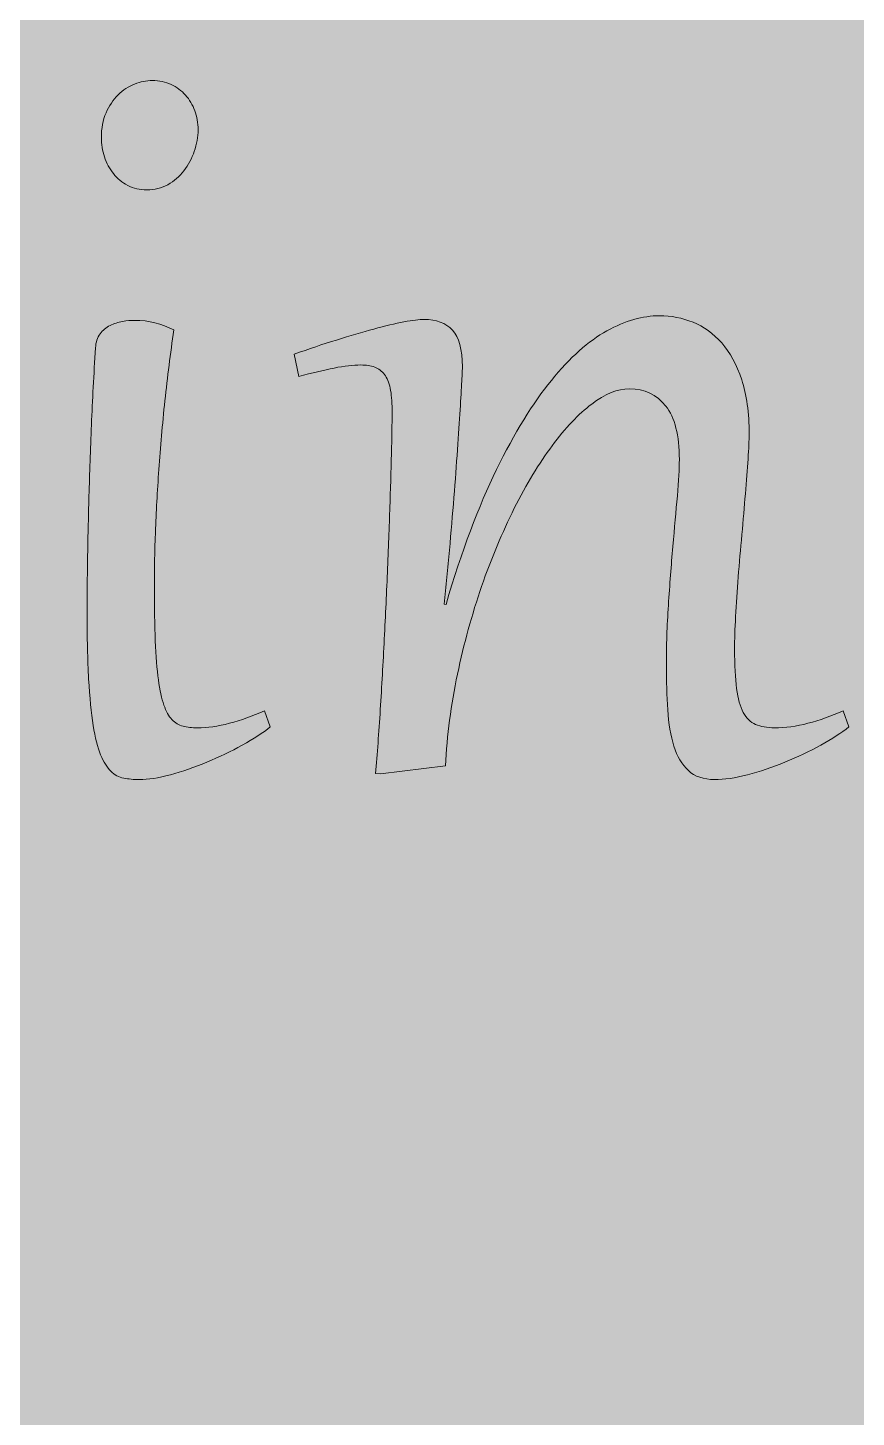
# Model space of a CAD drawing. Extents: x -4214 to -1795, y -2227 to -856.
# Drawn here: x -3615.2 to -3561.4, y -1778.6 to -1688.3 of the extents above; entities that cross this region are included whole.
import ezdxf

# ---------------------------------------------------------------- set-up
doc = ezdxf.new("R2010")
doc.units = 0
doc.header["$MEASUREMENT"] = 0
doc.layers.add('Layer 1', color=7, linetype='Continuous')

# ---------------------------------------------------------------- blocks, each defined once
blk = doc.blocks.new('block 14')
at = {"layer": 'Layer 1', "true_color": 0x2a3f49}
h = blk.add_hatch(color=149, dxfattribs=at)
h.dxf.hatch_style = 2
edge = h.paths.add_edge_path()
edge.add_spline(control_points=[(-3605.737, -1707.935), (-3605.964, -1709.461), (-3606.159, -1710.997), (-3606.32, -1712.533), (-3606.481, -1714.074), (-3606.612, -1715.559), (-3606.712, -1716.997), (-3606.814, -1718.431), (-3606.888, -1719.793), (-3606.935, -1721.073), (-3606.981, -1722.358), (-3607.004, -1723.515), (-3607.004, -1724.549), (-3607.004, -1725.942), (-3606.983, -1727.14), (-3606.945, -1728.143), (-3606.904, -1729.142), (-3606.837, -1729.986), (-3606.743, -1730.667), (-3606.648, -1731.353), (-3606.53, -1731.901), (-3606.389, -1732.311), (-3606.248, -1732.72), (-3606.074, -1733.038), (-3605.867, -1733.258), (-3605.66, -1733.478), (-3605.417, -1733.621), (-3605.143, -1733.693), (-3604.866, -1733.76), (-3604.554, -1733.79), (-3604.206, -1733.79), (-3603.561, -1733.79), (-3602.867, -1733.693), (-3602.122, -1733.499), (-3601.377, -1733.304), (-3600.622, -1733.033), (-3599.856, -1732.685), (-3599.856, -1732.685), (-3599.472, -1733.729), (-3599.472, -1733.729), (-3599.956, -1734.118), (-3600.563, -1734.517), (-3601.295, -1734.917), (-3602.027, -1735.321), (-3602.795, -1735.69), (-3603.602, -1736.028), (-3604.408, -1736.361), (-3605.196, -1736.632), (-3605.967, -1736.842), (-3606.74, -1737.052), (-3607.408, -1737.154), (-3607.971, -1737.154), (-3608.348, -1737.154), (-3608.691, -1737.123), (-3608.998, -1737.062), (-3609.308, -1737.006), (-3609.587, -1736.852), (-3609.835, -1736.611), (-3610.083, -1736.371), (-3610.303, -1736.012), (-3610.498, -1735.541), (-3610.692, -1735.076), (-3610.854, -1734.436), (-3610.982, -1733.632), (-3611.11, -1732.823), (-3611.207, -1731.819), (-3611.274, -1730.611), (-3611.34, -1729.403), (-3611.376, -1727.938), (-3611.376, -1726.218), (-3611.376, -1725.21), (-3611.366, -1724.073), (-3611.345, -1722.803), (-3611.325, -1721.539), (-3611.294, -1720.172), (-3611.253, -1718.718), (-3611.215, -1717.259), (-3611.161, -1715.723), (-3611.092, -1714.105), (-3611.025, -1712.487), (-3610.938, -1710.818), (-3610.831, -1709.103), (-3610.805, -1708.724), (-3610.703, -1708.422), (-3610.529, -1708.186), (-3610.355, -1707.951), (-3610.14, -1707.766), (-3609.884, -1707.638), (-3609.63, -1707.516), (-3609.359, -1707.429), (-3609.07, -1707.377), (-3608.78, -1707.331), (-3608.514, -1707.311), (-3608.273, -1707.311), (-3607.375, -1707.311), (-3606.528, -1707.516), (-3605.737, -1707.935)], knot_values=[0, 0, 0, 0, 1, 1, 1, 2, 2, 2, 3, 3, 3, 4, 4, 4, 5, 5, 5, 6, 6, 6, 7, 7, 7, 8, 8, 8, 9, 9, 9, 10, 10, 10, 11, 11, 11, 12, 12, 12, 13, 13, 13, 14, 14, 14, 15, 15, 15, 16, 16, 16, 17, 17, 17, 18, 18, 18, 19, 19, 19, 20, 20, 20, 21, 21, 21, 22, 22, 22, 23, 23, 23, 24, 24, 24, 25, 25, 25, 26, 26, 26, 27, 27, 27, 28, 28, 28, 29, 29, 29, 30, 30, 30, 31, 31, 31, 32, 32, 32, 32], degree=3, periodic=1)
edge = h.paths.add_edge_path()
edge.add_spline(control_points=[(-3607.487, -1698.832), (-3607.959, -1698.832), (-3608.373, -1698.735), (-3608.737, -1698.541), (-3609.1, -1698.346), (-3609.407, -1698.09), (-3609.663, -1697.773), (-3609.917, -1697.455), (-3610.114, -1697.097), (-3610.247, -1696.687), (-3610.38, -1696.278), (-3610.449, -1695.858), (-3610.449, -1695.428), (-3610.449, -1694.824), (-3610.347, -1694.291), (-3610.147, -1693.825), (-3609.945, -1693.364), (-3609.684, -1692.975), (-3609.361, -1692.658), (-3609.039, -1692.34), (-3608.683, -1692.105), (-3608.294, -1691.951), (-3607.905, -1691.798), (-3607.521, -1691.721), (-3607.144, -1691.721), (-3606.689, -1691.721), (-3606.279, -1691.803), (-3605.918, -1691.972), (-3605.555, -1692.141), (-3605.242, -1692.371), (-3604.981, -1692.668), (-3604.718, -1692.965), (-3604.518, -1693.303), (-3604.377, -1693.687), (-3604.236, -1694.066), (-3604.165, -1694.481), (-3604.165, -1694.921), (-3604.165, -1695.392), (-3604.247, -1695.858), (-3604.408, -1696.324), (-3604.567, -1696.784), (-3604.792, -1697.204), (-3605.081, -1697.583), (-3605.37, -1697.957), (-3605.719, -1698.259), (-3606.128, -1698.489), (-3606.538, -1698.715), (-3606.991, -1698.832), (-3607.487, -1698.832)], knot_values=[0, 0, 0, 0, 1, 1, 1, 2, 2, 2, 3, 3, 3, 4, 4, 4, 5, 5, 5, 6, 6, 6, 7, 7, 7, 8, 8, 8, 9, 9, 9, 10, 10, 10, 11, 11, 11, 12, 12, 12, 13, 13, 13, 14, 14, 14, 15, 15, 15, 16, 16, 16, 16], degree=3, periodic=1)
h = blk.add_hatch(color=149, dxfattribs=at)
h.dxf.hatch_style = 2
edge = h.paths.add_edge_path()
edge.add_spline(control_points=[(-3591.56, -1713.106), (-3591.56, -1712.559), (-3591.601, -1712.093), (-3591.683, -1711.719), (-3591.762, -1711.345), (-3591.887, -1711.043), (-3592.054, -1710.823), (-3592.223, -1710.603), (-3592.433, -1710.444), (-3592.689, -1710.352), (-3592.945, -1710.255), (-3593.247, -1710.209), (-3593.595, -1710.209), (-3594.079, -1710.209), (-3594.655, -1710.275), (-3595.325, -1710.408), (-3595.999, -1710.547), (-3596.764, -1710.726), (-3597.622, -1710.956), (-3597.622, -1710.956), (-3597.924, -1709.502), (-3597.924, -1709.502), (-3596.971, -1709.169), (-3596.055, -1708.862), (-3595.174, -1708.586), (-3594.296, -1708.314), (-3593.487, -1708.074), (-3592.75, -1707.874), (-3592.01, -1707.669), (-3591.36, -1707.516), (-3590.794, -1707.408), (-3590.231, -1707.301), (-3589.788, -1707.249), (-3589.466, -1707.249), (-3588.688, -1707.249), (-3588.081, -1707.48), (-3587.643, -1707.941), (-3587.208, -1708.406), (-3586.99, -1709.2), (-3586.99, -1710.331), (-3586.99, -1710.465), (-3587.003, -1710.777), (-3587.029, -1711.268), (-3587.057, -1711.755), (-3587.093, -1712.379), (-3587.141, -1713.127), (-3587.187, -1713.88), (-3587.244, -1714.745), (-3587.31, -1715.718), (-3587.379, -1716.69), (-3587.456, -1717.73), (-3587.543, -1718.83), (-3587.63, -1719.931), (-3587.728, -1721.068), (-3587.835, -1722.24), (-3587.943, -1723.418), (-3588.055, -1724.59), (-3588.178, -1725.757), (-3588.178, -1725.757), (-3588.055, -1725.778), (-3588.055, -1725.778), (-3587.036, -1722.312), (-3585.941, -1719.388), (-3584.773, -1717.008), (-3583.606, -1714.622), (-3582.418, -1712.692), (-3581.21, -1711.207), (-3580.002, -1709.722), (-3578.799, -1708.652), (-3577.603, -1707.992), (-3576.41, -1707.336), (-3575.269, -1707.009), (-3574.181, -1707.009), (-3573.428, -1707.009), (-3572.704, -1707.147), (-3572.005, -1707.429), (-3571.308, -1707.71), (-3570.686, -1708.161), (-3570.144, -1708.78), (-3569.598, -1709.395), (-3569.166, -1710.193), (-3568.843, -1711.166), (-3568.521, -1712.139), (-3568.359, -1713.316), (-3568.359, -1714.699), (-3568.359, -1715.103), (-3568.385, -1715.641), (-3568.431, -1716.322), (-3568.477, -1716.997), (-3568.536, -1717.755), (-3568.603, -1718.585), (-3568.669, -1719.419), (-3568.746, -1720.3), (-3568.833, -1721.237), (-3568.923, -1722.168), (-3568.999, -1723.085), (-3569.066, -1723.986), (-3569.132, -1724.882), (-3569.189, -1725.737), (-3569.237, -1726.551), (-3569.283, -1727.365), (-3569.307, -1728.072), (-3569.307, -1728.676), (-3569.307, -1729.725), (-3569.263, -1730.575), (-3569.176, -1731.236), (-3569.089, -1731.891), (-3568.946, -1732.413), (-3568.743, -1732.792), (-3568.541, -1733.176), (-3568.272, -1733.437), (-3567.937, -1733.581), (-3567.602, -1733.719), (-3567.192, -1733.79), (-3566.708, -1733.79), (-3566.012, -1733.79), (-3565.287, -1733.693), (-3564.535, -1733.499), (-3563.782, -1733.304), (-3563.025, -1733.033), (-3562.259, -1732.685), (-3562.259, -1732.685), (-3561.875, -1733.729), (-3561.875, -1733.729), (-3562.359, -1734.118), (-3562.971, -1734.517), (-3563.708, -1734.917), (-3564.448, -1735.321), (-3565.223, -1735.69), (-3566.035, -1736.028), (-3566.846, -1736.361), (-3567.655, -1736.632), (-3568.462, -1736.842), (-3569.268, -1737.052), (-3569.98, -1737.154), (-3570.597, -1737.154), (-3571.321, -1737.154), (-3571.892, -1736.96), (-3572.307, -1736.57), (-3572.724, -1736.181), (-3573.036, -1735.649), (-3573.244, -1734.978), (-3573.454, -1734.308), (-3573.587, -1733.524), (-3573.648, -1732.623), (-3573.707, -1731.722), (-3573.738, -1730.76), (-3573.738, -1729.725), (-3573.738, -1728.461), (-3573.694, -1727.16), (-3573.607, -1725.824), (-3573.52, -1724.493), (-3573.423, -1723.218), (-3573.315, -1722.01), (-3573.208, -1720.801), (-3573.111, -1719.706), (-3573.023, -1718.718), (-3572.936, -1717.73), (-3572.893, -1716.941), (-3572.893, -1716.352), (-3572.893, -1714.781), (-3573.187, -1713.624), (-3573.779, -1712.876), (-3574.37, -1712.134), (-3575.153, -1711.76), (-3576.134, -1711.76), (-3576.912, -1711.76), (-3577.731, -1712.088), (-3578.591, -1712.748), (-3579.451, -1713.403), (-3580.306, -1714.304), (-3581.159, -1715.456), (-3582.011, -1716.603), (-3582.83, -1717.96), (-3583.616, -1719.522), (-3584.402, -1721.088), (-3585.109, -1722.778), (-3585.741, -1724.6), (-3586.371, -1726.418), (-3586.896, -1728.322), (-3587.31, -1730.309), (-3587.728, -1732.295), (-3587.989, -1734.282), (-3588.096, -1736.268), (-3588.096, -1736.268), (-3592.305, -1736.791), (-3592.305, -1736.791), (-3592.305, -1736.791), (-3592.627, -1736.77), (-3592.627, -1736.77), (-3592.52, -1735.495), (-3592.42, -1734.108), (-3592.325, -1732.603), (-3592.233, -1731.097), (-3592.143, -1729.572), (-3592.064, -1728.02), (-3591.985, -1726.469), (-3591.913, -1724.933), (-3591.852, -1723.407), (-3591.793, -1721.887), (-3591.739, -1720.464), (-3591.69, -1719.143), (-3591.644, -1717.817), (-3591.611, -1716.634), (-3591.59, -1715.584), (-3591.57, -1714.54), (-3591.56, -1713.711), (-3591.56, -1713.106)], knot_values=[0, 0, 0, 0, 1, 1, 1, 2, 2, 2, 3, 3, 3, 4, 4, 4, 5, 5, 5, 6, 6, 6, 7, 7, 7, 8, 8, 8, 9, 9, 9, 10, 10, 10, 11, 11, 11, 12, 12, 12, 13, 13, 13, 14, 14, 14, 15, 15, 15, 16, 16, 16, 17, 17, 17, 18, 18, 18, 19, 19, 19, 20, 20, 20, 21, 21, 21, 22, 22, 22, 23, 23, 23, 24, 24, 24, 25, 25, 25, 26, 26, 26, 27, 27, 27, 28, 28, 28, 29, 29, 29, 30, 30, 30, 31, 31, 31, 32, 32, 32, 33, 33, 33, 34, 34, 34, 35, 35, 35, 36, 36, 36, 37, 37, 37, 38, 38, 38, 39, 39, 39, 40, 40, 40, 41, 41, 41, 42, 42, 42, 43, 43, 43, 44, 44, 44, 45, 45, 45, 46, 46, 46, 47, 47, 47, 48, 48, 48, 49, 49, 49, 50, 50, 50, 51, 51, 51, 52, 52, 52, 53, 53, 53, 54, 54, 54, 55, 55, 55, 56, 56, 56, 57, 57, 57, 58, 58, 58, 59, 59, 59, 60, 60, 60, 61, 61, 61, 62, 62, 62, 63, 63, 63, 64, 64, 64, 65, 65, 65, 66, 66, 66, 67, 67, 67, 68, 68, 68, 69, 69, 69, 69], degree=3, periodic=1)
at = {"layer": 'Layer 1', "lineweight": 0}
for points, knots in [([(-3607.487, -1698.832), (-3607.959, -1698.832), (-3608.373, -1698.735), (-3608.737, -1698.541), (-3609.1, -1698.346), (-3609.407, -1698.09), (-3609.663, -1697.773), (-3609.917, -1697.455), (-3610.114, -1697.097), (-3610.247, -1696.687), (-3610.38, -1696.278), (-3610.449, -1695.858), (-3610.449, -1695.428), (-3610.449, -1694.824), (-3610.347, -1694.291), (-3610.147, -1693.825), (-3609.945, -1693.364), (-3609.684, -1692.975), (-3609.361, -1692.658), (-3609.039, -1692.34), (-3608.683, -1692.105), (-3608.294, -1691.951), (-3607.905, -1691.798), (-3607.521, -1691.721), (-3607.144, -1691.721), (-3606.689, -1691.721), (-3606.279, -1691.803), (-3605.918, -1691.972), (-3605.555, -1692.141), (-3605.242, -1692.371), (-3604.981, -1692.668), (-3604.718, -1692.965), (-3604.518, -1693.303), (-3604.377, -1693.687), (-3604.236, -1694.066), (-3604.165, -1694.481), (-3604.165, -1694.921), (-3604.165, -1695.392), (-3604.247, -1695.858), (-3604.408, -1696.324), (-3604.567, -1696.784), (-3604.792, -1697.204), (-3605.081, -1697.583), (-3605.37, -1697.957), (-3605.719, -1698.259), (-3606.128, -1698.489), (-3606.538, -1698.715), (-3606.991, -1698.832), (-3607.487, -1698.832)], [0, 0, 0, 0, 1, 1, 1, 2, 2, 2, 3, 3, 3, 4, 4, 4, 5, 5, 5, 6, 6, 6, 7, 7, 7, 8, 8, 8, 9, 9, 9, 10, 10, 10, 11, 11, 11, 12, 12, 12, 13, 13, 13, 14, 14, 14, 15, 15, 15, 16, 16, 16, 16]), ([(-3605.737, -1707.935), (-3605.964, -1709.461), (-3606.159, -1710.997), (-3606.32, -1712.533), (-3606.481, -1714.074), (-3606.612, -1715.559), (-3606.712, -1716.997), (-3606.814, -1718.431), (-3606.888, -1719.793), (-3606.935, -1721.073), (-3606.981, -1722.358), (-3607.004, -1723.515), (-3607.004, -1724.549), (-3607.004, -1725.942), (-3606.983, -1727.14), (-3606.945, -1728.143), (-3606.904, -1729.142), (-3606.837, -1729.986), (-3606.743, -1730.667), (-3606.648, -1731.353), (-3606.53, -1731.901), (-3606.389, -1732.311), (-3606.248, -1732.72), (-3606.074, -1733.038), (-3605.867, -1733.258), (-3605.66, -1733.478), (-3605.417, -1733.621), (-3605.143, -1733.693), (-3604.866, -1733.76), (-3604.554, -1733.79), (-3604.206, -1733.79), (-3603.561, -1733.79), (-3602.867, -1733.693), (-3602.122, -1733.499), (-3601.377, -1733.304), (-3600.622, -1733.033), (-3599.856, -1732.685), (-3599.856, -1732.685), (-3599.472, -1733.729), (-3599.472, -1733.729), (-3599.956, -1734.118), (-3600.563, -1734.517), (-3601.295, -1734.917), (-3602.027, -1735.321), (-3602.795, -1735.69), (-3603.602, -1736.028), (-3604.408, -1736.361), (-3605.196, -1736.632), (-3605.967, -1736.842), (-3606.74, -1737.052), (-3607.408, -1737.154), (-3607.971, -1737.154), (-3608.348, -1737.154), (-3608.691, -1737.123), (-3608.998, -1737.062), (-3609.308, -1737.006), (-3609.587, -1736.852), (-3609.835, -1736.611), (-3610.083, -1736.371), (-3610.303, -1736.012), (-3610.498, -1735.541), (-3610.692, -1735.076), (-3610.854, -1734.436), (-3610.982, -1733.632), (-3611.11, -1732.823), (-3611.207, -1731.819), (-3611.274, -1730.611), (-3611.34, -1729.403), (-3611.376, -1727.938), (-3611.376, -1726.218), (-3611.376, -1725.21), (-3611.366, -1724.073), (-3611.345, -1722.803), (-3611.325, -1721.539), (-3611.294, -1720.172), (-3611.253, -1718.718), (-3611.215, -1717.259), (-3611.161, -1715.723), (-3611.092, -1714.105), (-3611.025, -1712.487), (-3610.938, -1710.818), (-3610.831, -1709.103), (-3610.805, -1708.724), (-3610.703, -1708.422), (-3610.529, -1708.186), (-3610.355, -1707.951), (-3610.14, -1707.766), (-3609.884, -1707.638), (-3609.63, -1707.516), (-3609.359, -1707.429), (-3609.07, -1707.377), (-3608.78, -1707.331), (-3608.514, -1707.311), (-3608.273, -1707.311), (-3607.375, -1707.311), (-3606.528, -1707.516), (-3605.737, -1707.935)], [0, 0, 0, 0, 1, 1, 1, 2, 2, 2, 3, 3, 3, 4, 4, 4, 5, 5, 5, 6, 6, 6, 7, 7, 7, 8, 8, 8, 9, 9, 9, 10, 10, 10, 11, 11, 11, 12, 12, 12, 13, 13, 13, 14, 14, 14, 15, 15, 15, 16, 16, 16, 17, 17, 17, 18, 18, 18, 19, 19, 19, 20, 20, 20, 21, 21, 21, 22, 22, 22, 23, 23, 23, 24, 24, 24, 25, 25, 25, 26, 26, 26, 27, 27, 27, 28, 28, 28, 29, 29, 29, 30, 30, 30, 31, 31, 31, 32, 32, 32, 32]), ([(-3591.56, -1713.106), (-3591.56, -1712.559), (-3591.601, -1712.093), (-3591.683, -1711.719), (-3591.762, -1711.345), (-3591.887, -1711.043), (-3592.054, -1710.823), (-3592.223, -1710.603), (-3592.433, -1710.444), (-3592.689, -1710.352), (-3592.945, -1710.255), (-3593.247, -1710.209), (-3593.595, -1710.209), (-3594.079, -1710.209), (-3594.655, -1710.275), (-3595.325, -1710.408), (-3595.999, -1710.547), (-3596.764, -1710.726), (-3597.622, -1710.956), (-3597.622, -1710.956), (-3597.924, -1709.502), (-3597.924, -1709.502), (-3596.971, -1709.169), (-3596.055, -1708.862), (-3595.174, -1708.586), (-3594.296, -1708.314), (-3593.487, -1708.074), (-3592.75, -1707.874), (-3592.01, -1707.669), (-3591.36, -1707.516), (-3590.794, -1707.408), (-3590.231, -1707.301), (-3589.788, -1707.249), (-3589.466, -1707.249), (-3588.688, -1707.249), (-3588.081, -1707.48), (-3587.643, -1707.941), (-3587.208, -1708.406), (-3586.99, -1709.2), (-3586.99, -1710.331), (-3586.99, -1710.465), (-3587.003, -1710.777), (-3587.029, -1711.268), (-3587.057, -1711.755), (-3587.093, -1712.379), (-3587.141, -1713.127), (-3587.187, -1713.88), (-3587.244, -1714.745), (-3587.31, -1715.718), (-3587.379, -1716.69), (-3587.456, -1717.73), (-3587.543, -1718.83), (-3587.63, -1719.931), (-3587.728, -1721.068), (-3587.835, -1722.24), (-3587.943, -1723.418), (-3588.055, -1724.59), (-3588.178, -1725.757), (-3588.178, -1725.757), (-3588.055, -1725.778), (-3588.055, -1725.778), (-3587.036, -1722.312), (-3585.941, -1719.388), (-3584.773, -1717.008), (-3583.606, -1714.622), (-3582.418, -1712.692), (-3581.21, -1711.207), (-3580.002, -1709.722), (-3578.799, -1708.652), (-3577.603, -1707.992), (-3576.41, -1707.336), (-3575.269, -1707.009), (-3574.181, -1707.009), (-3573.428, -1707.009), (-3572.704, -1707.147), (-3572.005, -1707.429), (-3571.308, -1707.71), (-3570.686, -1708.161), (-3570.144, -1708.78), (-3569.598, -1709.395), (-3569.166, -1710.193), (-3568.843, -1711.166), (-3568.521, -1712.139), (-3568.359, -1713.316), (-3568.359, -1714.699), (-3568.359, -1715.103), (-3568.385, -1715.641), (-3568.431, -1716.322), (-3568.477, -1716.997), (-3568.536, -1717.755), (-3568.603, -1718.585), (-3568.669, -1719.419), (-3568.746, -1720.3), (-3568.833, -1721.237), (-3568.923, -1722.168), (-3568.999, -1723.085), (-3569.066, -1723.986), (-3569.132, -1724.882), (-3569.189, -1725.737), (-3569.237, -1726.551), (-3569.283, -1727.365), (-3569.307, -1728.072), (-3569.307, -1728.676), (-3569.307, -1729.725), (-3569.263, -1730.575), (-3569.176, -1731.236), (-3569.089, -1731.891), (-3568.946, -1732.413), (-3568.743, -1732.792), (-3568.541, -1733.176), (-3568.272, -1733.437), (-3567.937, -1733.581), (-3567.602, -1733.719), (-3567.192, -1733.79), (-3566.708, -1733.79), (-3566.012, -1733.79), (-3565.287, -1733.693), (-3564.535, -1733.499), (-3563.782, -1733.304), (-3563.025, -1733.033), (-3562.259, -1732.685), (-3562.259, -1732.685), (-3561.875, -1733.729), (-3561.875, -1733.729), (-3562.359, -1734.118), (-3562.971, -1734.517), (-3563.708, -1734.917), (-3564.448, -1735.321), (-3565.223, -1735.69), (-3566.035, -1736.028), (-3566.846, -1736.361), (-3567.655, -1736.632), (-3568.462, -1736.842), (-3569.268, -1737.052), (-3569.98, -1737.154), (-3570.597, -1737.154), (-3571.321, -1737.154), (-3571.892, -1736.96), (-3572.307, -1736.57), (-3572.724, -1736.181), (-3573.036, -1735.649), (-3573.244, -1734.978), (-3573.454, -1734.308), (-3573.587, -1733.524), (-3573.648, -1732.623), (-3573.707, -1731.722), (-3573.738, -1730.76), (-3573.738, -1729.725), (-3573.738, -1728.461), (-3573.694, -1727.16), (-3573.607, -1725.824), (-3573.52, -1724.493), (-3573.423, -1723.218), (-3573.315, -1722.01), (-3573.208, -1720.801), (-3573.111, -1719.706), (-3573.023, -1718.718), (-3572.936, -1717.73), (-3572.893, -1716.941), (-3572.893, -1716.352), (-3572.893, -1714.781), (-3573.187, -1713.624), (-3573.779, -1712.876), (-3574.37, -1712.134), (-3575.153, -1711.76), (-3576.134, -1711.76), (-3576.912, -1711.76), (-3577.731, -1712.088), (-3578.591, -1712.748), (-3579.451, -1713.403), (-3580.306, -1714.304), (-3581.159, -1715.456), (-3582.011, -1716.603), (-3582.83, -1717.96), (-3583.616, -1719.522), (-3584.402, -1721.088), (-3585.109, -1722.778), (-3585.741, -1724.6), (-3586.371, -1726.418), (-3586.896, -1728.322), (-3587.31, -1730.309), (-3587.728, -1732.295), (-3587.989, -1734.282), (-3588.096, -1736.268), (-3588.096, -1736.268), (-3592.305, -1736.791), (-3592.305, -1736.791), (-3592.305, -1736.791), (-3592.627, -1736.77), (-3592.627, -1736.77), (-3592.52, -1735.495), (-3592.42, -1734.108), (-3592.325, -1732.603), (-3592.233, -1731.097), (-3592.143, -1729.572), (-3592.064, -1728.02), (-3591.985, -1726.469), (-3591.913, -1724.933), (-3591.852, -1723.407), (-3591.793, -1721.887), (-3591.739, -1720.464), (-3591.69, -1719.143), (-3591.644, -1717.817), (-3591.611, -1716.634), (-3591.59, -1715.584), (-3591.57, -1714.54), (-3591.56, -1713.711), (-3591.56, -1713.106)], [0, 0, 0, 0, 1, 1, 1, 2, 2, 2, 3, 3, 3, 4, 4, 4, 5, 5, 5, 6, 6, 6, 7, 7, 7, 8, 8, 8, 9, 9, 9, 10, 10, 10, 11, 11, 11, 12, 12, 12, 13, 13, 13, 14, 14, 14, 15, 15, 15, 16, 16, 16, 17, 17, 17, 18, 18, 18, 19, 19, 19, 20, 20, 20, 21, 21, 21, 22, 22, 22, 23, 23, 23, 24, 24, 24, 25, 25, 25, 26, 26, 26, 27, 27, 27, 28, 28, 28, 29, 29, 29, 30, 30, 30, 31, 31, 31, 32, 32, 32, 33, 33, 33, 34, 34, 34, 35, 35, 35, 36, 36, 36, 37, 37, 37, 38, 38, 38, 39, 39, 39, 40, 40, 40, 41, 41, 41, 42, 42, 42, 43, 43, 43, 44, 44, 44, 45, 45, 45, 46, 46, 46, 47, 47, 47, 48, 48, 48, 49, 49, 49, 50, 50, 50, 51, 51, 51, 52, 52, 52, 53, 53, 53, 54, 54, 54, 55, 55, 55, 56, 56, 56, 57, 57, 57, 58, 58, 58, 59, 59, 59, 60, 60, 60, 61, 61, 61, 62, 62, 62, 63, 63, 63, 64, 64, 64, 65, 65, 65, 66, 66, 66, 67, 67, 67, 68, 68, 68, 69, 69, 69, 69])]:
    blk.add_open_spline(points, degree=3, knots=knots, dxfattribs=at)
blk = doc.blocks.new('block 13')
at = {"layer": 'Layer 1'}
blk.add_blockref('block 14', (0, 0), dxfattribs=at)
blk = doc.blocks.new('block 3')
at = {"layer": 'Layer 1'}
blk.add_blockref('block 13', (0, 0), dxfattribs=at)
blk = doc.blocks.new('block 2')
at = {"layer": 'Layer 1', "true_color": 0xd1f7fe}
h = blk.add_hatch(color=7, dxfattribs=at)
h.dxf.hatch_style = 2
edge = h.paths.add_edge_path()
edge.add_spline(control_points=[(-1794.659, -1541.431), (-1798.649, -1538.412), (-1802.263, -1532.957), (-1802.263, -1532.957), (-1818.61, -1510.462), (-1812.956, -1476.786), (-1816.44, -1444.447), (-1820.965, -1402.431), (-1845.854, -1390.896), (-1845.854, -1390.896), (-1804.05, -1322.514), (-1892.292, -1300.542), (-1892.292, -1235.18), (-1892.292, -1185.07), (-1862.628, -1142.357), (-1862.628, -1091.812), (-1862.628, -1048.7), (-1902.166, -1036.972), (-1902.166, -1036.972), (-1867.403, -1000.374), (-1890.029, -934.189), (-1946.844, -934.189), (-2005.099, -934.189), (-2041.371, -964.397), (-2090.141, -964.397), (-2164.557, -964.397), (-2207.797, -887.503), (-2269.21, -938.656), (-2361.653, -869.927), (-2476.864, -966.117), (-2551.279, -966.117), (-2625.692, -966.117), (-2641.586, -875.556), (-2696.264, -901.096), (-2661.195, -910.159), (-2669.29, -950.941), (-2696.643, -950.941), (-2728.631, -950.941), (-2744.91, -917.987), (-2781.111, -917.987), (-2815.612, -917.987), (-2899.41, -972.274), (-2996.855, -864.274), (-2996.855, -864.274), (-2999.685, -861.048), (-3004.227, -855.723), (-3008.771, -861.048), (-3011.602, -864.274), (-3011.602, -864.274), (-3109.046, -972.274), (-3192.844, -917.987), (-3227.345, -917.987), (-3263.546, -917.987), (-3279.825, -950.941), (-3311.816, -950.941), (-3339.168, -950.941), (-3347.261, -910.159), (-3312.192, -901.096), (-3366.87, -875.556), (-3382.764, -966.117), (-3457.177, -966.117), (-3531.593, -966.117), (-3646.803, -869.927), (-3739.248, -938.656), (-3800.66, -887.503), (-3843.9, -964.397), (-3918.315, -964.397), (-3967.085, -964.397), (-4003.357, -934.189), (-4061.612, -934.189), (-4118.429, -934.189), (-4141.053, -1000.374), (-4106.29, -1036.972), (-4106.29, -1036.972), (-4145.828, -1048.7), (-4145.828, -1091.812), (-4145.828, -1142.357), (-4116.166, -1185.07), (-4116.166, -1235.18), (-4116.166, -1300.542), (-4204.407, -1322.514), (-4162.603, -1390.896), (-4162.603, -1390.896), (-4187.491, -1402.431), (-4192.018, -1444.447), (-4195.5, -1476.786), (-4189.846, -1510.462), (-4206.193, -1532.957), (-4206.193, -1532.957), (-4209.854, -1538.247), (-4213.797, -1541.431), (-4209.783, -1544.99), (-4206.193, -1549.904), (-4206.193, -1549.904), (-4189.846, -1572.399), (-4195.5, -1606.075), (-4192.018, -1638.414), (-4187.491, -1680.43), (-4162.603, -1691.965), (-4162.603, -1691.965), (-4204.407, -1760.348), (-4116.166, -1782.319), (-4116.166, -1847.681), (-4116.166, -1897.791), (-4145.828, -1940.504), (-4145.828, -1991.049), (-4145.828, -2034.161), (-4106.29, -2045.889), (-4106.29, -2045.889), (-4141.053, -2082.487), (-4118.429, -2148.672), (-4061.612, -2148.672), (-4003.357, -2148.672), (-3967.085, -2118.464), (-3918.315, -2118.464), (-3843.9, -2118.464), (-3800.66, -2195.358), (-3739.248, -2144.207), (-3646.803, -2212.934), (-3531.593, -2116.744), (-3457.177, -2116.744), (-3382.764, -2116.744), (-3366.87, -2207.305), (-3312.192, -2181.765), (-3347.261, -2172.702), (-3339.168, -2131.92), (-3311.816, -2131.92), (-3279.825, -2131.92), (-3263.546, -2164.874), (-3227.345, -2164.874), (-3192.844, -2164.874), (-3109.046, -2110.587), (-3011.602, -2218.587), (-3011.602, -2218.587), (-3008.771, -2221.813), (-3004.227, -2227.138), (-2999.685, -2221.813), (-2996.855, -2218.587), (-2996.855, -2218.587), (-2899.41, -2110.587), (-2815.612, -2164.874), (-2781.111, -2164.874), (-2744.91, -2164.874), (-2728.631, -2131.92), (-2696.643, -2131.92), (-2669.29, -2131.92), (-2661.195, -2172.702), (-2696.264, -2181.765), (-2641.586, -2207.305), (-2625.692, -2116.744), (-2551.279, -2116.744), (-2476.864, -2116.744), (-2361.653, -2212.934), (-2269.21, -2144.207), (-2207.797, -2195.358), (-2164.557, -2118.464), (-2090.141, -2118.464), (-2041.371, -2118.464), (-2005.099, -2148.672), (-1946.844, -2148.672), (-1890.029, -2148.672), (-1867.403, -2082.487), (-1902.166, -2045.889), (-1902.166, -2045.889), (-1862.628, -2034.161), (-1862.628, -1991.049), (-1862.628, -1940.504), (-1892.292, -1897.791), (-1892.292, -1847.681), (-1892.292, -1782.319), (-1804.05, -1760.348), (-1845.854, -1691.965), (-1845.854, -1691.965), (-1820.965, -1680.43), (-1816.44, -1638.414), (-1812.956, -1606.075), (-1818.61, -1572.399), (-1802.263, -1549.904), (-1802.263, -1549.904), (-1799.123, -1544.754), (-1794.659, -1541.431)], knot_values=[0, 0, 0, 0, 1, 1, 1, 2, 2, 2, 3, 3, 3, 4, 4, 4, 5, 5, 5, 6, 6, 6, 7, 7, 7, 8, 8, 8, 9, 9, 9, 10, 10, 10, 11, 11, 11, 12, 12, 12, 13, 13, 13, 14, 14, 14, 15, 15, 15, 16, 16, 16, 17, 17, 17, 18, 18, 18, 19, 19, 19, 20, 20, 20, 21, 21, 21, 22, 22, 22, 23, 23, 23, 24, 24, 24, 25, 25, 25, 26, 26, 26, 27, 27, 27, 28, 28, 28, 29, 29, 29, 30, 30, 30, 31, 31, 31, 32, 32, 32, 33, 33, 33, 34, 34, 34, 35, 35, 35, 36, 36, 36, 37, 37, 37, 38, 38, 38, 39, 39, 39, 40, 40, 40, 41, 41, 41, 42, 42, 42, 43, 43, 43, 44, 44, 44, 45, 45, 45, 46, 46, 46, 47, 47, 47, 48, 48, 48, 49, 49, 49, 50, 50, 50, 51, 51, 51, 52, 52, 52, 53, 53, 53, 54, 54, 54, 55, 55, 55, 56, 56, 56, 57, 57, 57, 58, 58, 58, 59, 59, 59, 60, 60, 60, 60], degree=3, periodic=1)
at = {"layer": 'Layer 1', "lineweight": 0}
blk.add_open_spline([(-1794.659, -1541.431), (-1798.649, -1538.412), (-1802.263, -1532.957), (-1802.263, -1532.957), (-1818.61, -1510.462), (-1812.956, -1476.786), (-1816.44, -1444.447), (-1820.965, -1402.431), (-1845.854, -1390.896), (-1845.854, -1390.896), (-1804.05, -1322.514), (-1892.292, -1300.542), (-1892.292, -1235.18), (-1892.292, -1185.07), (-1862.628, -1142.357), (-1862.628, -1091.812), (-1862.628, -1048.7), (-1902.166, -1036.972), (-1902.166, -1036.972), (-1867.403, -1000.374), (-1890.029, -934.189), (-1946.844, -934.189), (-2005.099, -934.189), (-2041.371, -964.397), (-2090.141, -964.397), (-2164.557, -964.397), (-2207.797, -887.503), (-2269.21, -938.656), (-2361.653, -869.927), (-2476.864, -966.117), (-2551.279, -966.117), (-2625.692, -966.117), (-2641.586, -875.556), (-2696.264, -901.096), (-2661.195, -910.159), (-2669.29, -950.941), (-2696.643, -950.941), (-2728.631, -950.941), (-2744.91, -917.987), (-2781.111, -917.987), (-2815.612, -917.987), (-2899.41, -972.274), (-2996.855, -864.274), (-2996.855, -864.274), (-2999.685, -861.048), (-3004.227, -855.723), (-3008.771, -861.048), (-3011.602, -864.274), (-3011.602, -864.274), (-3109.046, -972.274), (-3192.844, -917.987), (-3227.345, -917.987), (-3263.546, -917.987), (-3279.825, -950.941), (-3311.816, -950.941), (-3339.168, -950.941), (-3347.261, -910.159), (-3312.192, -901.096), (-3366.87, -875.556), (-3382.764, -966.117), (-3457.177, -966.117), (-3531.593, -966.117), (-3646.803, -869.927), (-3739.248, -938.656), (-3800.66, -887.503), (-3843.9, -964.397), (-3918.315, -964.397), (-3967.085, -964.397), (-4003.357, -934.189), (-4061.612, -934.189), (-4118.429, -934.189), (-4141.053, -1000.374), (-4106.29, -1036.972), (-4106.29, -1036.972), (-4145.828, -1048.7), (-4145.828, -1091.812), (-4145.828, -1142.357), (-4116.166, -1185.07), (-4116.166, -1235.18), (-4116.166, -1300.542), (-4204.407, -1322.514), (-4162.603, -1390.896), (-4162.603, -1390.896), (-4187.491, -1402.431), (-4192.018, -1444.447), (-4195.5, -1476.786), (-4189.846, -1510.462), (-4206.193, -1532.957), (-4206.193, -1532.957), (-4209.854, -1538.247), (-4213.797, -1541.431), (-4209.783, -1544.99), (-4206.193, -1549.904), (-4206.193, -1549.904), (-4189.846, -1572.399), (-4195.5, -1606.075), (-4192.018, -1638.414), (-4187.491, -1680.43), (-4162.603, -1691.965), (-4162.603, -1691.965), (-4204.407, -1760.348), (-4116.166, -1782.319), (-4116.166, -1847.681), (-4116.166, -1897.791), (-4145.828, -1940.504), (-4145.828, -1991.049), (-4145.828, -2034.161), (-4106.29, -2045.889), (-4106.29, -2045.889), (-4141.053, -2082.487), (-4118.429, -2148.672), (-4061.612, -2148.672), (-4003.357, -2148.672), (-3967.085, -2118.464), (-3918.315, -2118.464), (-3843.9, -2118.464), (-3800.66, -2195.358), (-3739.248, -2144.207), (-3646.803, -2212.934), (-3531.593, -2116.744), (-3457.177, -2116.744), (-3382.764, -2116.744), (-3366.87, -2207.305), (-3312.192, -2181.765), (-3347.261, -2172.702), (-3339.168, -2131.92), (-3311.816, -2131.92), (-3279.825, -2131.92), (-3263.546, -2164.874), (-3227.345, -2164.874), (-3192.844, -2164.874), (-3109.046, -2110.587), (-3011.602, -2218.587), (-3011.602, -2218.587), (-3008.771, -2221.813), (-3004.227, -2227.138), (-2999.685, -2221.813), (-2996.855, -2218.587), (-2996.855, -2218.587), (-2899.41, -2110.587), (-2815.612, -2164.874), (-2781.111, -2164.874), (-2744.91, -2164.874), (-2728.631, -2131.92), (-2696.643, -2131.92), (-2669.29, -2131.92), (-2661.195, -2172.702), (-2696.264, -2181.765), (-2641.586, -2207.305), (-2625.692, -2116.744), (-2551.279, -2116.744), (-2476.864, -2116.744), (-2361.653, -2212.934), (-2269.21, -2144.207), (-2207.797, -2195.358), (-2164.557, -2118.464), (-2090.141, -2118.464), (-2041.371, -2118.464), (-2005.099, -2148.672), (-1946.844, -2148.672), (-1890.029, -2148.672), (-1867.403, -2082.487), (-1902.166, -2045.889), (-1902.166, -2045.889), (-1862.628, -2034.161), (-1862.628, -1991.049), (-1862.628, -1940.504), (-1892.292, -1897.791), (-1892.292, -1847.681), (-1892.292, -1782.319), (-1804.05, -1760.348), (-1845.854, -1691.965), (-1845.854, -1691.965), (-1820.965, -1680.43), (-1816.44, -1638.414), (-1812.956, -1606.075), (-1818.61, -1572.399), (-1802.263, -1549.904), (-1802.263, -1549.904), (-1799.123, -1544.754), (-1794.659, -1541.431)], degree=3, knots=[0, 0, 0, 0, 1, 1, 1, 2, 2, 2, 3, 3, 3, 4, 4, 4, 5, 5, 5, 6, 6, 6, 7, 7, 7, 8, 8, 8, 9, 9, 9, 10, 10, 10, 11, 11, 11, 12, 12, 12, 13, 13, 13, 14, 14, 14, 15, 15, 15, 16, 16, 16, 17, 17, 17, 18, 18, 18, 19, 19, 19, 20, 20, 20, 21, 21, 21, 22, 22, 22, 23, 23, 23, 24, 24, 24, 25, 25, 25, 26, 26, 26, 27, 27, 27, 28, 28, 28, 29, 29, 29, 30, 30, 30, 31, 31, 31, 32, 32, 32, 33, 33, 33, 34, 34, 34, 35, 35, 35, 36, 36, 36, 37, 37, 37, 38, 38, 38, 39, 39, 39, 40, 40, 40, 41, 41, 41, 42, 42, 42, 43, 43, 43, 44, 44, 44, 45, 45, 45, 46, 46, 46, 47, 47, 47, 48, 48, 48, 49, 49, 49, 50, 50, 50, 51, 51, 51, 52, 52, 52, 53, 53, 53, 54, 54, 54, 55, 55, 55, 56, 56, 56, 57, 57, 57, 58, 58, 58, 59, 59, 59, 60, 60, 60, 60], dxfattribs=at)
at = {"layer": 'Layer 1'}
blk.add_blockref('block 3', (0, 0), dxfattribs=at)

msp = doc.modelspace()

# ---------------------------------------------------------------- block references
at = {"layer": 'Layer 1'}
msp.add_blockref('block 2', (0, 0), dxfattribs=at)

doc.saveas('drawing.dxf')
